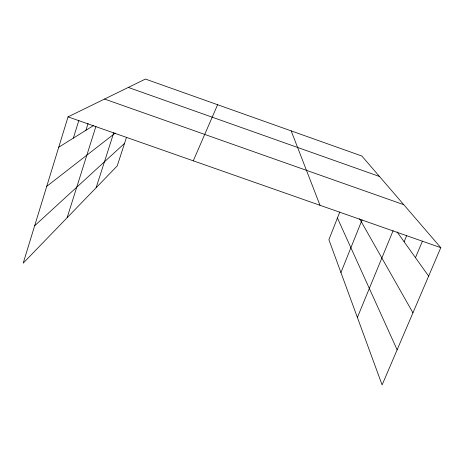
<?xml version="1.0" encoding="UTF-8"?>
<svg xmlns="http://www.w3.org/2000/svg" width="464" height="464" viewBox="0 0 464 464"><rect width="100%" height="100%" fill="white"/><g stroke="black" fill="none" stroke-linecap="round" stroke-linejoin="round"><path stroke-width="0.7" d="M339.787 212.019L328.889 239.697L382.11 384.934L440.8 247.672L361.845 156.008L145.435 79.066L68.04 116.876L23.2 263.146L117.218 165.909L126.492 137.373M73.37 138.104L78.886 120.298M85.927 130.285L88.079 123.407M67.123 217.715L95.961 126.249M96.118 187.729L113.79 132.669M340.93 272.559L362.1 219.797M357.384 317.463L393.136 230.596M404.115 241.767L406.621 235.747M415.466 257.665L422.437 241.129M193.285 160.822L217.604 104.725M34.667 225.742L124.526 143.411M46.748 186.337L115.281 133.052M58.742 147.216L93.803 125.384M68.04 116.876L440.8 247.672M104.539 99.047L403.79 204.699M128.302 87.435L379.477 176.477M397.114 231.959L428.637 276.115M359.594 218.741L412.948 312.817M337.427 218.01L397.132 349.804M291.177 130.883L320.003 205.285"/></g></svg>
